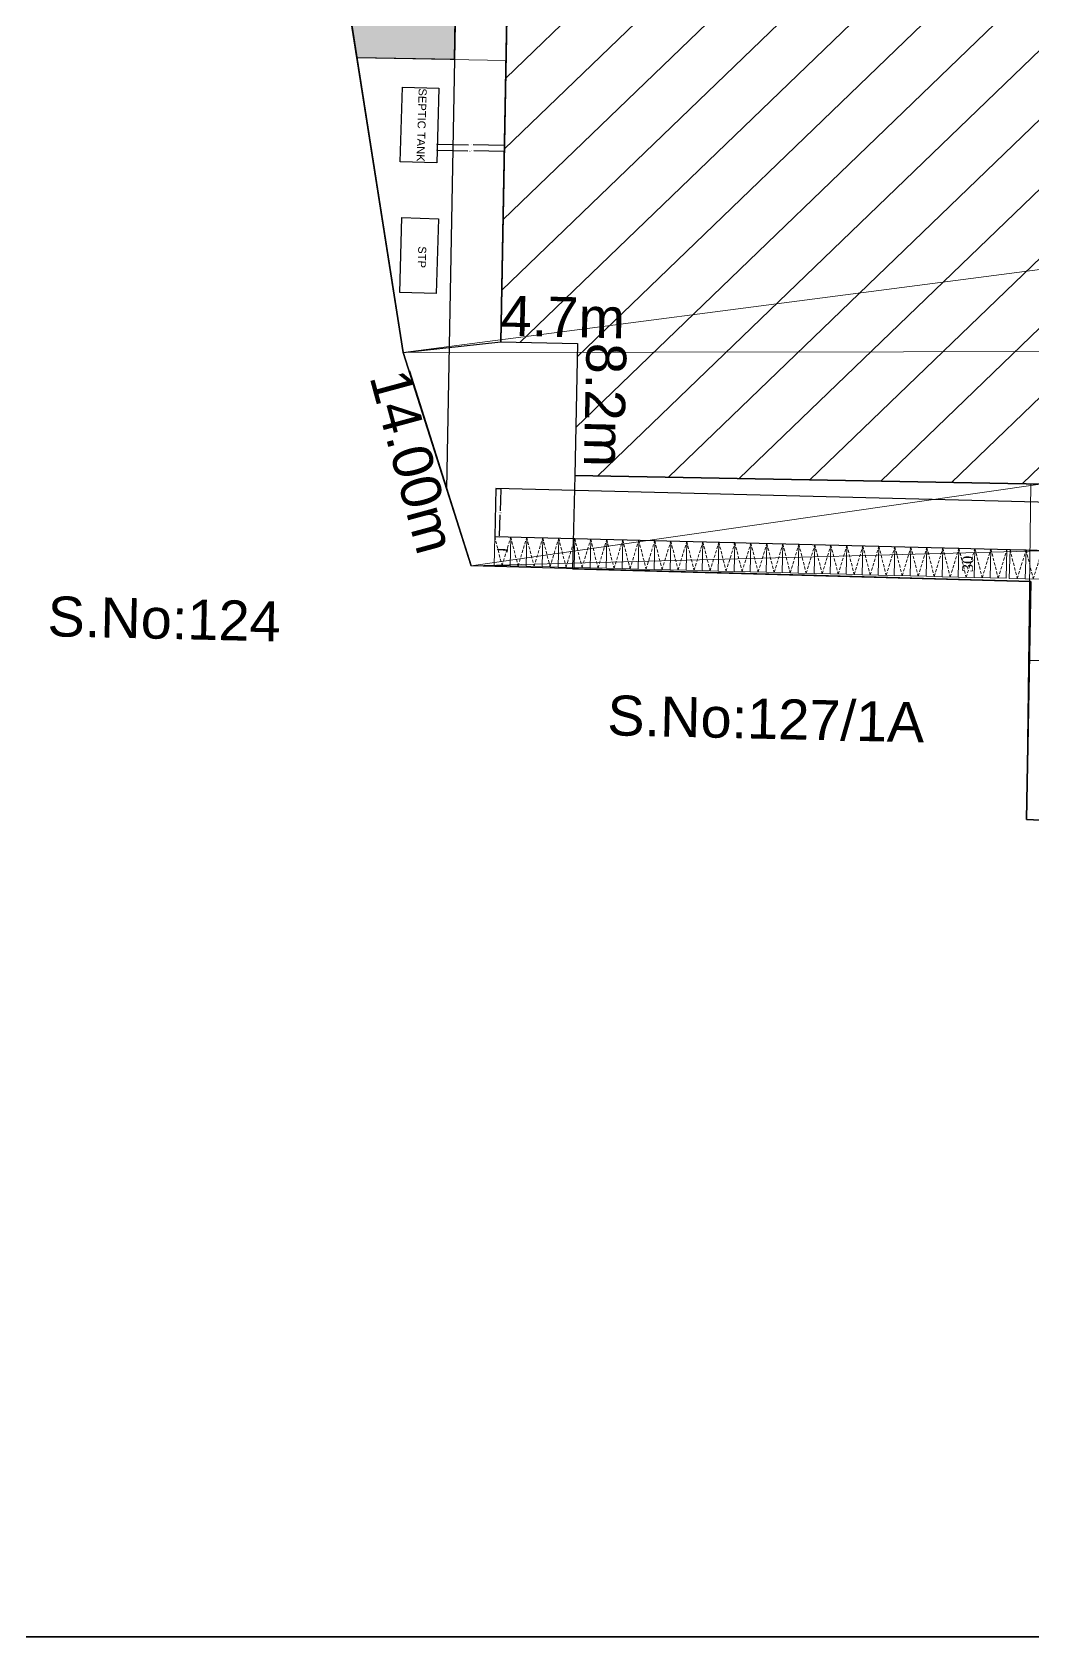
# Model space of a CAD drawing. Header units: metres. Extents: x 31037 to 31490, y -4422 to -3483.
# Drawn here: x 31148.4 to 31210.9, y -4133.4 to -4033.1 of the extents above; entities that cross this region are included whole.
import ezdxf

# ---------------------------------------------------------------- set-up
doc = ezdxf.new("R2010")
doc.units = ezdxf.units.M
doc.header["$LTSCALE"] = 30
doc.header["$MEASUREMENT"] = 0
doc.header["$PDMODE"] = 34
doc.linetypes.add('HIDDEN', pattern=[0.375, 0.25, -0.125])
doc.layers.get('0').update_dxf_attribs({"color": 30, "lineweight": 40})
for name, color, linetype in [('BLK_1_COVERED_AREA', 140, 'Continuous'), ('BLK_1_INTERNAL_VEHICULAR_ACCESS', 2, 'Continuous'), ('BLK_1_LVL_0_BLDG_FOOT_PRINT', 1, 'Continuous'), ('BLK_1_LVL_0_REAR_SETBACK', 11, 'Continuous'), ('BLK_1_LVL_0_SIDE_SETBACK1', 171, 'Continuous'), ('BLK_2_LVL_0_REAR_SETBACK', 11, 'Continuous'), ('BLK_3_LVL_0_REAR_SETBACK', 11, 'Continuous'), ('DISTANCE_BLK', 235, 'Continuous'), ('OSR_PLAN', 10, 'Continuous'), ('PLOT_BOUNDARY', 70, 'Continuous'), ('SEPTIC_TANK', 146, 'Continuous'), ('TWO_WHEELER_DRIVE_WAY', 6, 'Continuous'), ('TWO_WHEELER_PARKING', 2, 'Continuous')]:
    doc.layers.add(name, color=color, linetype=linetype)
doc.layers.add('DIM', color=5, linetype='Continuous', lineweight=25)
doc.layers.add('TEXT', color=11, linetype='Continuous', lineweight=30)
doc.styles.add('ROMANC', font='times.ttf')
doc.styles.get("Standard").update_dxf_attribs({"font": 'times.ttf', "height": 0.05})
doc.styles.add('style2', font='arial.ttf')
doc.styles.add('Vish', font='arial.ttf')
doc.dimstyles.new('Standard$0', dxfattribs={"dimtxt": 0.08, "dimasz": 0.05, "dimexe": 0.02, "dimexo": 0.05, "dimgap": 0.09, "dimtad": 0, "dimtih": 1, "dimtoh": 1, "dimzin": 0, "dimdsep": 46, "dimtxsty": 'Standard', "dimcen": 0.09, "dimclrd": 7, "dimclre": 7, "dimclrt": 7, "dimadec": 0, "dimazin": 0, "dimtfac": 1, "dimtofl": 0, "dimtmove": 0, "dimatfit": 3, "dimfxl": 0, "dimtolj": 1, "dimtzin": 0, "dimarcsym": 0})

# ---------------------------------------------------------------- blocks, each defined once
blk = doc.blocks.new('*D96')
at = {"layer": 'Defpoints', "color": 0, "lineweight": 5}
for p in [(31173.7, -4040.21), (31177.9, -4040.23), (31177.9, -4040.29)]:
    blk.add_point(p, dxfattribs=at)
at = {"layer": 'SEPTIC_TANK', "color": 1, "lineweight": -2}
for p, q in [((31173.7, -4040.16), (31173.7, -4040.13)), ((31173.75, -4040.15), (31175.65, -4040.19)), ((31177.85, -4040.23), (31175.95, -4040.19)), ((31177.9, -4040.24), (31177.9, -4040.21))]:
    blk.add_line(p, q, dxfattribs=at)
at = {"layer": 'SEPTIC_TANK', "color": 1, "lineweight": 5}
for points in [[(31173.75, -4040.14), (31173.75, -4040.16), (31173.7, -4040.15)], [(31177.85, -4040.22), (31177.85, -4040.23), (31177.9, -4040.23)]]:
    blk.add_solid(points, dxfattribs=at)
at = {"layer": 'SEPTIC_TANK', "color": 1, "lineweight": 18, "insert": (31175.8, -4040.19), "char_height": 0.05, "attachment_point": 5}
blk.add_mtext('\\A1;4.21', dxfattribs=at)
blk = doc.blocks.new('*D97')
at = {"layer": 'Defpoints', "color": 0, "lineweight": 30}
for p in [(31173.69, -4040.58), (31177.9, -4040.6), (31177.9, -4040.66)]:
    blk.add_point(p, dxfattribs=at)
at = {"layer": 'SEPTIC_TANK', "color": 2, "lineweight": -2}
for p, q in [((31173.69, -4040.53), (31173.69, -4040.5)), ((31173.74, -4040.52), (31175.61, -4040.55)), ((31177.85, -4040.6), (31175.98, -4040.56)), ((31177.9, -4040.61), (31177.9, -4040.58))]:
    blk.add_line(p, q, dxfattribs=at)
at = {"layer": 'SEPTIC_TANK', "color": 2, "lineweight": 30}
for points in [[(31173.74, -4040.51), (31173.74, -4040.53), (31173.69, -4040.52)], [(31177.85, -4040.59), (31177.85, -4040.6), (31177.9, -4040.6)]]:
    blk.add_solid(points, dxfattribs=at)
at = {"layer": 'SEPTIC_TANK', "color": 2, "lineweight": 18, "insert": (31175.79, -4040.56), "char_height": 0.08, "attachment_point": 5}
blk.add_mtext('\\A1;4.21', dxfattribs=at)
blk = doc.blocks.new('*D98')
at = {"layer": 'Defpoints', "color": 0, "lineweight": 30}
for p in [(31177.37, -4061.66), (31177.67, -4061.67), (31177.29, -4064.66)]:
    blk.add_point(p, dxfattribs=at)
at = {"layer": 'TWO_WHEELER_DRIVE_WAY', "color": 6, "lineweight": -2}
for p, q in [((31177.42, -4061.66), (31177.69, -4061.67)), ((31177.67, -4061.72), (31177.63, -4063.04)), ((31177.59, -4064.62), (31177.63, -4063.3)), ((31177.34, -4064.66), (31177.61, -4064.67))]:
    blk.add_line(p, q, dxfattribs=at)
at = {"layer": 'TWO_WHEELER_DRIVE_WAY', "color": 6, "lineweight": 30}
for points in [[(31177.66, -4061.72), (31177.68, -4061.72), (31177.67, -4061.67)], [(31177.59, -4064.62), (31177.6, -4064.62), (31177.59, -4064.67)]]:
    blk.add_solid(points, dxfattribs=at)
at = {"layer": 'TWO_WHEELER_DRIVE_WAY', "color": 6, "lineweight": 9, "insert": (31177.63, -4063.17), "char_height": 0.08, "attachment_point": 5}
blk.add_mtext('\\A1;3.00', dxfattribs=at)

msp = doc.modelspace()

# ---------------------------------------------------------------- hatches: boundary and pattern name
at = {"layer": 'DIM', "lineweight": 25}
h = msp.add_hatch(dxfattribs=at)
h.set_pattern_fill('CROSS', color=0, scale=7.7, angle=-1.0554139)
h.set_pattern_definition([(358.944586, (3057.562, 453.3072), (1.96013078, 1.88921607), [0.9625, -2.8875]), (88.944586, (3058.0342, 452.8172), (-1.88921607, 1.96013078), [0.9625, -2.8875])])
h.paths.add_polyline_path([(31328.13266, -4074.54095), (31237.68336, -4072.87464), (31237.47314, -4083.63394), (31310.38851, -4087.15352), (31309.80247, -4118.96453), (31334.23628, -4121.23021)])
h.paths.add_polyline_path([(31176.65933, -3932.67605), (31152.59046, -3932.23264), (31168.68569, -4034.74973), (31174.77681, -4034.86194)])
h.paths.add_polyline_path([(31261.1175, -4081.27942), (31303.85288, -4083.4388), (31304.11286, -4078.29359), (31261.37748, -4076.13421)], flags=24)
h.paths.add_polyline_path([(31171.63911, -3995.49425), (31167.20392, -3950.98411), (31162.07753, -3951.49493), (31166.51272, -3996.00506)], flags=24)
h = msp.add_hatch(dxfattribs=at)
h.set_pattern_fill('ANSI31', color=0, scale=25, angle=-1.0554139)
h.set_pattern_definition([(43.944586, (3057.562, 453.3072), (-2.1686323, 2.25003533), [])])
h.paths.add_polyline_path([(31303.73882, -3955.82071), (31179.50099, -3953.53193), (31177.67775, -4052.49998), (31182.45161, -4052.58792), (31182.2996, -4060.83927), (31301.76357, -4063.0401)])
h.paths.add_polyline_path([(31303.66127, -4012.4161), (31303.99964, -3997.57855), (31298.84921, -3997.46109), (31298.51084, -4012.29864)], flags=9)
h.paths.add_polyline_path([(31234.18116, -3959.26494), (31249.0187, -3959.60331), (31249.13616, -3954.45288), (31234.29861, -3954.11451)], flags=9)
h.paths.add_polyline_path([(31181.68141, -4051.91424), (31181.47589, -4060.92622), (31186.62632, -4061.04367), (31186.83184, -4052.03169)], flags=9)
h.paths.add_polyline_path([(31177.07387, -4053.45019), (31186.08585, -4053.65571), (31186.20331, -4048.50527), (31177.19133, -4048.29975)], flags=9)
h.paths.add_polyline_path([(31224.29127, -4000.44364), (31259.43959, -4001.09117), (31259.49517, -3998.07437), (31224.34684, -3997.42685)], flags=24)
h.paths.add_polyline_path([(31215.7014, -3997.00308), (31263.54674, -3997.88451), (31263.58914, -3995.58299), (31215.7438, -3994.70156)], flags=24)
h.paths.add_polyline_path([(31182.75381, -4009.09965), (31183.0479, -3996.20396), (31177.89747, -3996.0865), (31177.60338, -4008.9822)], flags=9)
h.paths.add_polyline_path([(31236.87113, -4062.48545), (31251.70868, -4062.82382), (31251.82614, -4057.67339), (31236.98859, -4057.33502)], flags=9)

# ---------------------------------------------------------------- linework, layer by layer
at = {"color": 0, "linetype": 'HIDDEN', "lineweight": 5, "ltscale": 0.025}
for points in [[(31177.28988, -4064.65779), (31177.74438, -4066.46982), (31178.28957, -4064.68299)], [(31178.28957, -4064.68299), (31178.74406, -4066.49501), (31179.28925, -4064.70818)], [(31179.28925, -4064.70818), (31179.74374, -4066.5202), (31180.28893, -4064.73337)], [(31180.28893, -4064.73337), (31180.74343, -4066.5454), (31181.28861, -4064.75856)], [(31181.28861, -4064.75856), (31181.74311, -4066.57059), (31182.2883, -4064.78376)], [(31182.2883, -4064.78376), (31182.74279, -4066.59578), (31183.28798, -4064.80895)], [(31183.28798, -4064.80895), (31183.74247, -4066.62098), (31184.28766, -4064.83414)], [(31184.28766, -4064.83414), (31184.74216, -4066.64617), (31185.28734, -4064.85934)], [(31185.28734, -4064.85934), (31185.74184, -4066.67136), (31186.28703, -4064.88453)], [(31186.28703, -4064.88453), (31186.74152, -4066.69655), (31187.28671, -4064.90972)], [(31187.28671, -4064.90972), (31187.7412, -4066.72175), (31188.28639, -4064.93491)], [(31188.28639, -4064.93491), (31188.74089, -4066.74694), (31189.28608, -4064.96011)], [(31189.28608, -4064.96011), (31189.74057, -4066.77213), (31190.28576, -4064.9853)], [(31190.28576, -4064.9853), (31190.74025, -4066.79733), (31191.28544, -4065.01049)], [(31191.28544, -4065.01049), (31191.73993, -4066.82252), (31192.28512, -4065.03569)], [(31192.28512, -4065.03569), (31192.73962, -4066.84771), (31193.28481, -4065.06088)], [(31193.28481, -4065.06088), (31193.7393, -4066.8729), (31194.28449, -4065.08607)], [(31194.28449, -4065.08607), (31194.73898, -4066.8981), (31195.28417, -4065.11127)], [(31195.28417, -4065.11127), (31195.73866, -4066.92329), (31196.28385, -4065.13646)], [(31196.28385, -4065.13646), (31196.73835, -4066.94848), (31197.28354, -4065.16165)], [(31197.28354, -4065.16165), (31197.73803, -4066.97368), (31198.28322, -4065.18684)], [(31198.28322, -4065.18684), (31198.73771, -4066.99887), (31199.2829, -4065.21204)], [(31199.2829, -4065.21204), (31199.7374, -4067.02406), (31200.28258, -4065.23723)], [(31200.28258, -4065.23723), (31200.73708, -4067.04925), (31201.28227, -4065.26242)], [(31201.28227, -4065.26242), (31201.73676, -4067.07445), (31202.28195, -4065.28762)], [(31202.28195, -4065.28762), (31202.73644, -4067.09964), (31203.28163, -4065.31281)], [(31203.28163, -4065.31281), (31203.73613, -4067.12483), (31204.28131, -4065.338)], [(31204.28131, -4065.338), (31204.73581, -4067.15003), (31205.281, -4065.36319)], [(31205.281, -4065.36319), (31205.73549, -4067.17522), (31206.28068, -4065.38839)], [(31206.28068, -4065.38839), (31206.73517, -4067.20041), (31207.28036, -4065.41358)], [(31207.28036, -4065.41358), (31207.73486, -4067.22561), (31208.28004, -4065.43877)], [(31208.28004, -4065.43877), (31208.73454, -4067.2508), (31209.27973, -4065.46397)], [(31209.47152, -4065.4688), (31209.92601, -4067.28082), (31210.4712, -4065.49399)], [(31210.4712, -4065.49399), (31210.9257, -4067.30602), (31211.47088, -4065.51919)]]:
    msp.add_lwpolyline(points, dxfattribs=at)
at = {"layer": 'BLK_1_COVERED_AREA', "color": 140, "lineweight": 25}
msp.add_lwpolyline([(31179.50099, -3953.53193), (31177.67775, -4052.49998), (31182.45161, -4052.58792), (31182.2996, -4060.83927), (31301.76357, -4063.0401), (31303.73882, -3955.82071)], close=True, dxfattribs=at)
at = {"layer": 'BLK_1_INTERNAL_VEHICULAR_ACCESS', "color": 161, "lineweight": 5}
for points in [[(31179.50099, -3953.53193), (31156.25763, -3955.59032), (31168.68569, -4034.74973), (31178.00159, -4034.92135)], [(31210.77866, -4061.36392), (31210.50438, -4082.34085), (31311.33576, -4087.19924), (31301.76357, -4063.0401)]]:
    msp.add_lwpolyline(points, close=True, dxfattribs=at)
at = {"layer": 'BLK_1_LVL_0_BLDG_FOOT_PRINT', "color": 1, "lineweight": 25}
msp.add_lwpolyline([(31179.50099, -3953.53193), (31177.67775, -4052.49998), (31182.45161, -4052.58792), (31182.2996, -4060.83927), (31301.76357, -4063.0401), (31303.73882, -3955.82071)], close=True, dxfattribs=at)
at = {"layer": 'BLK_1_LVL_0_REAR_SETBACK', "color": 11, "lineweight": 25}
msp.add_lwpolyline([(31179.50099, -3953.53193), (31156.25763, -3955.59032), (31171.57477, -4053.15144), (31177.67775, -4052.49998)], close=True, dxfattribs=at)
at = {"layer": 'BLK_1_LVL_0_SIDE_SETBACK1', "color": 171, "lineweight": 25}
msp.add_lwpolyline([(31182.2996, -4060.83927), (31182.13973, -4066.66713), (31210.77866, -4067.45272), (31210.50438, -4082.34085), (31311.33576, -4087.19924), (31301.76357, -4063.0401)], close=True, dxfattribs=at)
at = {"layer": 'BLK_2_LVL_0_REAR_SETBACK', "color": 11, "lineweight": 18}
msp.add_lwpolyline([(31309.54112, -4035.15568), (31171.57477, -4053.15144), (31175.8157, -4066.49365), (31311.293, -4047.02711)], close=True, dxfattribs=at)
at = {"layer": 'BLK_3_LVL_0_REAR_SETBACK', "color": 11, "lineweight": 20}
msp.add_lwpolyline([(31312.17904, -4052.96133), (31171.57477, -4053.15144), (31175.8157, -4066.49365), (31313.65577, -4062.85169)], close=True, dxfattribs=at)
at = {"layer": 'DIM', "color": 0, "lineweight": 25}
for p, q in [((31171.57477, -4053.15144), (31152.59046, -3932.23264)), ((31174.77681, -4034.86194), (31176.65933, -3932.67605)), ((31177.67775, -4052.49998), (31179.50099, -3953.53193)), ((31161.43119, -3988.54287), (31171.57477, -4053.15144)), ((31174.77681, -4034.86194), (31168.68569, -4034.74973)), ((31174.77681, -4034.86194), (31174.28291, -4061.6714)), ((31171.57477, -4053.15144), (31175.8157, -4066.49365)), ((31175.8157, -4066.49365), (31171.57477, -4053.15144)), ((31177.67775, -4052.49998), (31182.45161, -4052.58792)), ((31182.45161, -4052.58792), (31182.2996, -4060.83927)), ((31171.95773, -4054.31144), (31175.8157, -4066.49365)), ((31182.2996, -4060.83927), (31300.68201, -4063.02017)), ((31182.2996, -4060.83927), (31301.76357, -4063.0401)), ((31210.68794, -4072.37732), (31328.13266, -4074.54095)), ((31210.68794, -4072.37732), (31237.68336, -4072.87464)), ((31210.50454, -4082.33218), (31210.64233, -4074.85291)), ((31210.50454, -4082.33218), (31310.38851, -4087.15352)), ((31310.38851, -4087.15352), (31210.50454, -4082.33218)), ((31210.50454, -4082.33218), (31241.46875, -4083.82681)), ((31210.50454, -4082.33218), (31310.38851, -4087.15352)), ((31310.38851, -4087.15352), (31210.50454, -4082.33218)), ((31210.50454, -4082.33218), (31237.47314, -4083.63394)), ((31486.18085, -4133.39656), (31036.8944, -4133.39656)), ((31486.18085, -4133.39656), (31036.8944, -4133.39656)), ((31486.18085, -4133.39656), (31036.8944, -4133.39656)), ((31486.18085, -4133.39656), (31036.8944, -4133.39656)), ((31036.8944, -4133.39656), (31486.18085, -4133.39656))]:
    msp.add_line(p, q, dxfattribs=at)
for points in [[(31173.80578, -4036.64265), (31173.66461, -4041.31632), (31171.39037, -4041.24762), (31171.53154, -4036.57395)], [(31173.80578, -4036.64265), (31173.66461, -4041.31632), (31171.39037, -4041.24762), (31171.53154, -4036.57395)], [(31173.80578, -4036.64265), (31173.66461, -4041.31632), (31171.39037, -4041.24762), (31171.53154, -4036.57395)], [(31173.77159, -4044.79912), (31173.629, -4049.47275), (31171.35478, -4049.40336), (31171.49738, -4044.72973)], [(31173.77159, -4044.79912), (31173.629, -4049.47275), (31171.35478, -4049.40336), (31171.49738, -4044.72973)], [(31173.77159, -4044.79912), (31173.629, -4049.47275), (31171.35478, -4049.40336), (31171.49738, -4044.72973)], [(31173.77159, -4044.79912), (31173.629, -4049.47275), (31171.35478, -4049.40336), (31171.49738, -4044.72973)]]:
    msp.add_lwpolyline(points, close=True, dxfattribs=at)
at = {"layer": 'DISTANCE_BLK', "color": 238, "lineweight": 25}
msp.add_lwpolyline([(31179.50099, -3953.53193), (31177.67775, -4052.49998), (31182.45161, -4052.58792), (31182.2996, -4060.83927), (31301.76357, -4063.0401), (31303.73882, -3955.82071)], close=True, dxfattribs=at)
at = {"layer": 'OSR_PLAN', "color": 7, "lineweight": 25}
msp.add_lwpolyline([(31152.59046, -3932.23264), (31176.65933, -3932.67605), (31174.77681, -4034.86194), (31168.68569, -4034.74973)], close=True, dxfattribs=at)
at = {"layer": 'PLOT_BOUNDARY', "color": 70, "lineweight": 25}
msp.add_lwpolyline([(31246.24152, -3787.97082), (31283.02047, -3790.10645), (31297.21412, -3894.95005), (31311.7447, -3963.83417), (31328.13266, -4074.54095), (31334.23628, -4121.23021), (31309.80247, -4118.96453), (31311.33576, -4087.19924), (31210.50438, -4082.34085), (31210.77866, -4067.45272), (31175.8157, -4066.49365), (31171.57477, -4053.15144), (31152.59046, -3932.23264), (31239.66844, -3933.8295), (31245.59536, -3888.66484), (31238.05108, -3887.74623), (31226.34963, -3889.26811), (31210.19471, -3880.52816), (31199.72328, -3882.55655), (31185.13003, -3881.27766), (31179.55068, -3851.33513), (31253.91582, -3847.88382)], close=True, dxfattribs=at)
at = {"layer": 'SEPTIC_TANK', "color": 146, "lineweight": 25}
msp.add_lwpolyline([(31173.80578, -4036.64265), (31173.66461, -4041.31632), (31171.39037, -4041.24762), (31171.53154, -4036.57395)], close=True, dxfattribs=at)
at = {"layer": 'TWO_WHEELER_DRIVE_WAY', "color": 6, "lineweight": 25}
msp.add_lwpolyline([(31177.36546, -4061.65874), (31177.28988, -4064.65779), (31319.35516, -4068.23797), (31319.35516, -4065.23797)], close=True, dxfattribs=at)
at = {"layer": 'TWO_WHEELER_PARKING', "color": 2, "lineweight": 20}
for points in [[(31177.28988, -4064.65779), (31178.28957, -4064.68299), (31178.24422, -4066.48241), (31177.24454, -4066.45722)], [(31178.28957, -4064.68299), (31179.28925, -4064.70818), (31179.2439, -4066.50761), (31178.24422, -4066.48241)], [(31179.28925, -4064.70818), (31180.28893, -4064.73337), (31180.24358, -4066.5328), (31179.2439, -4066.50761)], [(31180.28893, -4064.73337), (31181.28861, -4064.75856), (31181.24327, -4066.55799), (31180.24358, -4066.5328)], [(31181.28861, -4064.75856), (31182.2883, -4064.78376), (31182.24295, -4066.58319), (31181.24327, -4066.55799)], [(31182.2883, -4064.78376), (31183.28798, -4064.80895), (31183.24263, -4066.60838), (31182.24295, -4066.58319)], [(31183.28798, -4064.80895), (31184.28766, -4064.83414), (31184.24231, -4066.63357), (31183.24263, -4066.60838)], [(31184.28766, -4064.83414), (31185.28734, -4064.85934), (31185.242, -4066.65876), (31184.24231, -4066.63357)], [(31185.28734, -4064.85934), (31186.28703, -4064.88453), (31186.24168, -4066.68396), (31185.242, -4066.65876)], [(31186.28703, -4064.88453), (31187.28671, -4064.90972), (31187.24136, -4066.70915), (31186.24168, -4066.68396)], [(31187.28671, -4064.90972), (31188.28639, -4064.93491), (31188.24105, -4066.73434), (31187.24136, -4066.70915)], [(31188.28639, -4064.93491), (31189.28608, -4064.96011), (31189.24073, -4066.75954), (31188.24105, -4066.73434)], [(31189.28608, -4064.96011), (31190.28576, -4064.9853), (31190.24041, -4066.78473), (31189.24073, -4066.75954)], [(31190.28576, -4064.9853), (31191.28544, -4065.01049), (31191.24009, -4066.80992), (31190.24041, -4066.78473)], [(31191.28544, -4065.01049), (31192.28512, -4065.03569), (31192.23978, -4066.83511), (31191.24009, -4066.80992)], [(31192.28512, -4065.03569), (31193.28481, -4065.06088), (31193.23946, -4066.86031), (31192.23978, -4066.83511)], [(31193.28481, -4065.06088), (31194.28449, -4065.08607), (31194.23914, -4066.8855), (31193.23946, -4066.86031)], [(31194.28449, -4065.08607), (31195.28417, -4065.11127), (31195.23882, -4066.91069), (31194.23914, -4066.8855)], [(31195.28417, -4065.11127), (31196.28385, -4065.13646), (31196.23851, -4066.93589), (31195.23882, -4066.91069)], [(31196.28385, -4065.13646), (31197.28354, -4065.16165), (31197.23819, -4066.96108), (31196.23851, -4066.93589)], [(31197.28354, -4065.16165), (31198.28322, -4065.18684), (31198.23787, -4066.98627), (31197.23819, -4066.96108)], [(31198.28322, -4065.18684), (31199.2829, -4065.21204), (31199.23755, -4067.01147), (31198.23787, -4066.98627)], [(31199.2829, -4065.21204), (31200.28258, -4065.23723), (31200.23724, -4067.03666), (31199.23755, -4067.01147)], [(31200.28258, -4065.23723), (31201.28227, -4065.26242), (31201.23692, -4067.06185), (31200.23724, -4067.03666)], [(31201.28227, -4065.26242), (31202.28195, -4065.28762), (31202.2366, -4067.08704), (31201.23692, -4067.06185)], [(31202.28195, -4065.28762), (31203.28163, -4065.31281), (31203.23628, -4067.11224), (31202.2366, -4067.08704)], [(31203.28163, -4065.31281), (31204.28131, -4065.338), (31204.23597, -4067.13743), (31203.23628, -4067.11224)], [(31204.28131, -4065.338), (31205.281, -4065.36319), (31205.23565, -4067.16262), (31204.23597, -4067.13743)], [(31205.281, -4065.36319), (31206.28068, -4065.38839), (31206.23533, -4067.18782), (31205.23565, -4067.16262)], [(31206.28068, -4065.38839), (31207.28036, -4065.41358), (31207.23501, -4067.21301), (31206.23533, -4067.18782)], [(31207.28036, -4065.41358), (31208.28004, -4065.43877), (31208.2347, -4067.2382), (31207.23501, -4067.21301)], [(31208.28004, -4065.43877), (31209.27973, -4065.46397), (31209.23438, -4067.26339), (31208.2347, -4067.2382)], [(31209.47152, -4065.4688), (31210.4712, -4065.49399), (31210.42585, -4067.29342), (31209.42617, -4067.26823)], [(31210.4712, -4065.49399), (31211.47088, -4065.51919), (31211.42554, -4067.31861), (31210.42585, -4067.29342)]]:
    msp.add_lwpolyline(points, close=True, dxfattribs=at)

# ---------------------------------------------------------------- texts
at = {"layer": 'TEXT', "color": 0, "lineweight": 25}
for s, height, rotation, style, p in [('SEPTIC TANK', 0.5, 268.2352196, 'Vish', (31172.54463, -4036.65015)), ('SEPTIC TANK', 0.5, 268.2352196, 'Vish', (31172.54463, -4036.65015)), ('SEPTIC TANK', 0.5, 268.2352196, 'Vish', (31172.54463, -4036.65015)), ('SEPTIC TANK', 0.5, 268.2352196, 'Vish', (31172.54463, -4036.65015)), ('STP', 0.5, 268.2177792, 'Vish', (31172.51865, -4046.51308)), ('STP', 0.5, 268.2177792, 'Vish', (31172.51865, -4046.51308)), ('STP', 0.5, 268.2177792, 'Vish', (31172.51865, -4046.51308)), ('STP', 0.5, 268.2177792, 'Vish', (31172.51865, -4046.51308)), ('1', 0.67622, 88.9445861, 'ROMANC', (31178.11622, -4065.75873)), ('30', 0.67622, 88.9445861, 'ROMANC', (31207.15476, -4066.88092)), ('S.No:124', 2.5, 358.6935971, 'style2', (31149.33857, -4070.87773)), ('S.No:127/1A', 2.5, 358.6935971, 'style2', (31184.29953, -4077.06413))]:
    msp.add_text(s, height=height, rotation=rotation, dxfattribs=dict(at, style=style)).set_placement(p)
at = {"layer": 'TEXT', "color": 0, "lineweight": 25, "char_height": 2.5, "attachment_point": 5, "style": 'style2'}
for s, insert, rotation in [('\\A1;4.7m', (31181.54913, -4050.93646), 358.6935971), ('\\A1;8.2m', (31184.17272, -4056.43759), 268.6935971), ('\\A1;14.00m', (31172.16887, -4059.97495), 285.1509942)]:
    msp.add_mtext(s, dxfattribs=dict(at, insert=insert, rotation=rotation))

# ---------------------------------------------------------------- dimensions: what is measured, and where the dimension line sits
at = {"layer": 'SEPTIC_TANK', "color": 1, "lineweight": 18}
dim = msp.add_aligned_dim(p1=(31173.69792, -4040.21369), p2=(31177.90267, -4040.29115), distance=0.06358, dimstyle='Standard$0', override={"dimclrd": 1, "dimclre": 1, "dimclrt": 1, "dimfxl": 12, "dimfxlon": 1, "dimarcsym": 2}, dxfattribs=at)
dim.commit()
dim.dimension.update_dxf_attribs({"geometry": '*D96', "text_midpoint": (31175.80146, -4040.18885)})
at = {"layer": 'SEPTIC_TANK', "color": 2, "lineweight": 18}
dim = msp.add_aligned_dim(p1=(31173.6868, -4040.58166), p2=(31177.89589, -4040.6592), distance=0.06321, dimstyle='Standard$0', override={"dimsd2": 0, "dimclrd": 2, "dimclre": 2, "dimclrt": 2, "dimfxl": 12, "dimfxlon": 1, "dimarcsym": 2}, dxfattribs=at)
dim.commit()
dim.dimension.update_dxf_attribs({"geometry": '*D97', "text_midpoint": (31175.79251, -4040.55723)})
at = {"layer": 'TWO_WHEELER_DRIVE_WAY', "color": 6, "lineweight": 9}
dim = msp.add_aligned_dim(p1=(31177.28988, -4064.65779), p2=(31177.36546, -4061.65874), distance=-0.30266, dimstyle='Standard$0', override={"dimclrd": 6, "dimclre": 6, "dimclrt": 6, "dimfxl": 12, "dimfxlon": 1, "dimarcsym": 2}, dxfattribs=at)
dim.commit()
dim.dimension.update_dxf_attribs({"geometry": '*D98', "text_midpoint": (31177.63024, -4063.16589)})

doc.saveas('drawing.dxf')
